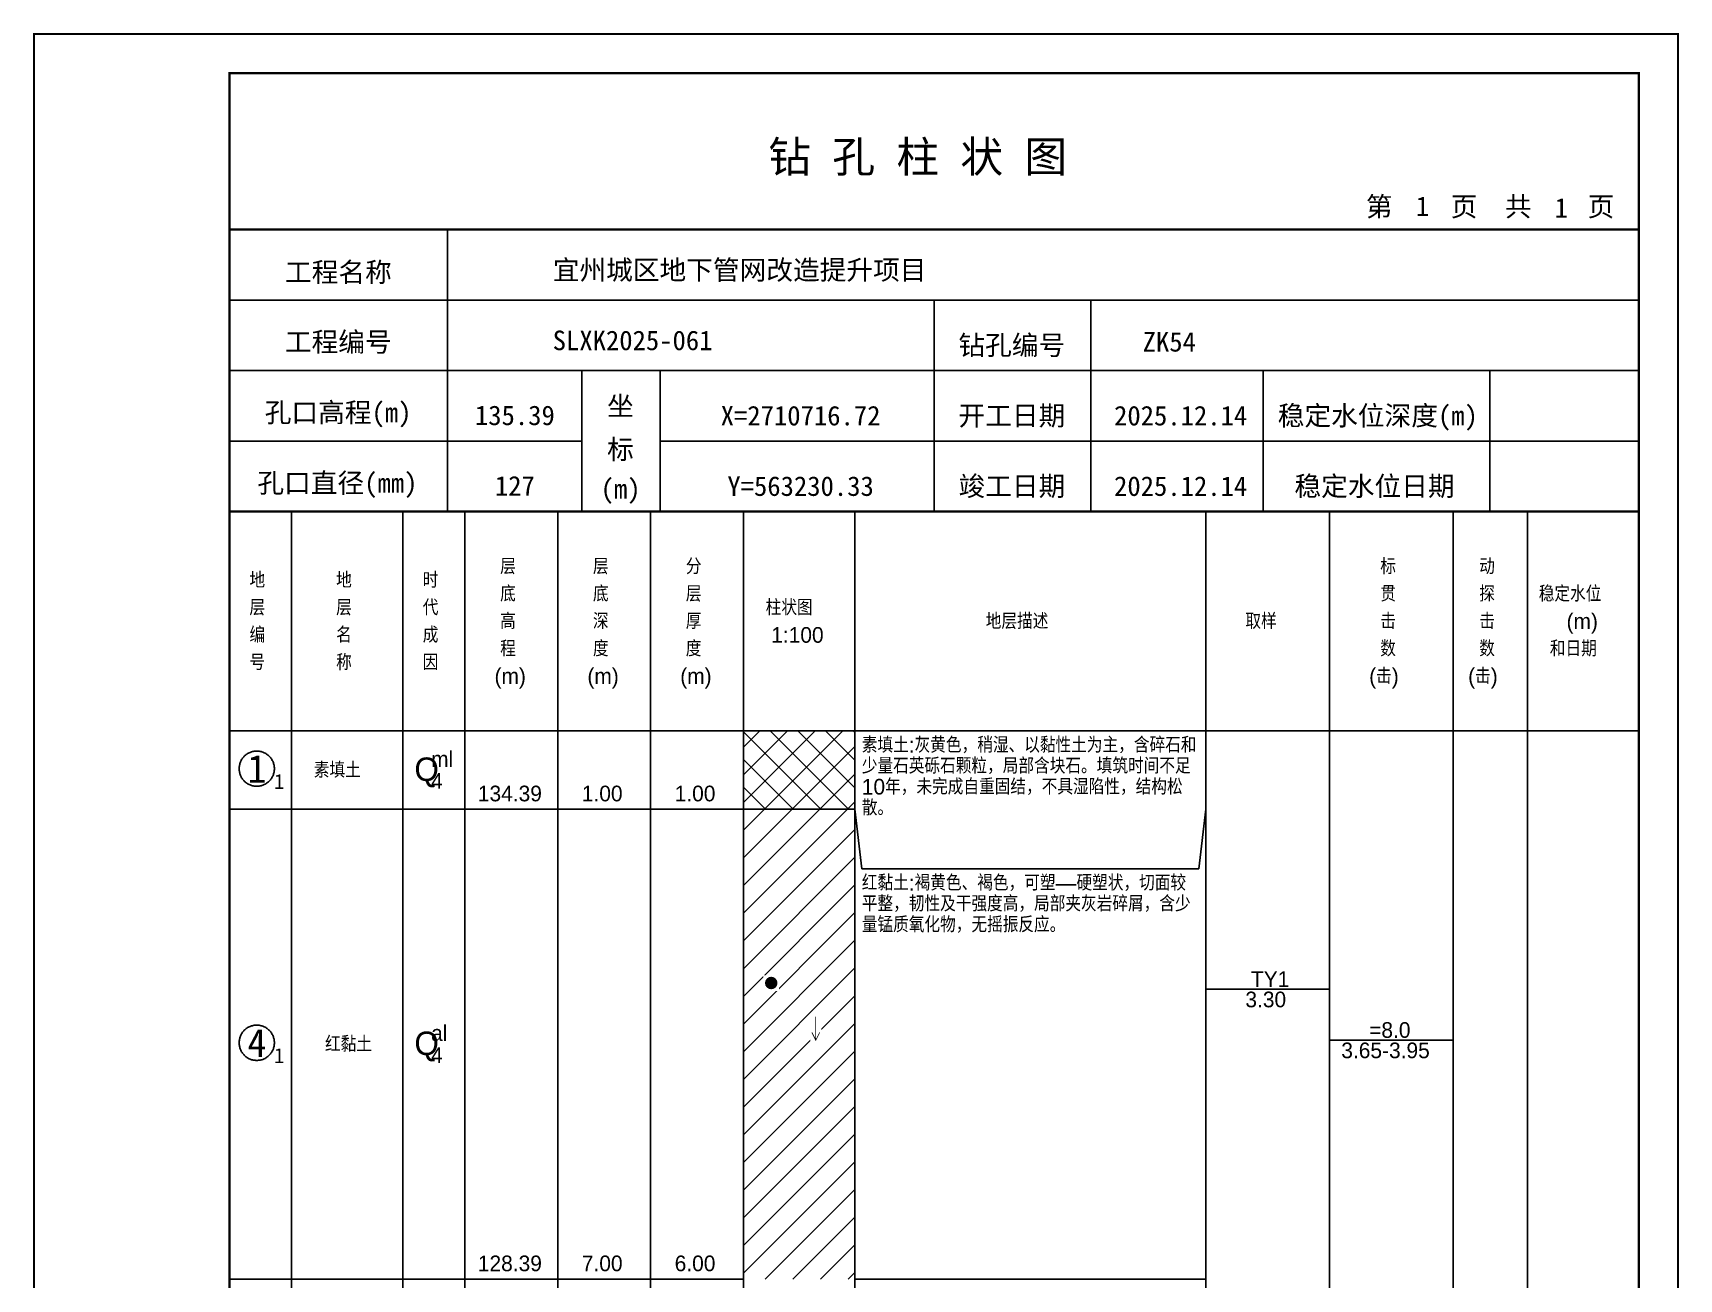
# Model space of a CAD drawing. Header units: millimetres. Extents: x 12489 to 89920, y 4630 to 4927.
# Drawn here: x 50109.3 to 50319.6, y 4767.7 to 4926.8 of the extents above; entities that cross this region are included whole.
import ezdxf
from ezdxf.enums import TextEntityAlignment as Align

# ---------------------------------------------------------------- set-up
doc = ezdxf.new("R2010")
doc.units = ezdxf.units.MM
doc.layers.add('GICAD_QUYANG', color=7, linetype='Continuous')
doc.layers.add('ZZT_TC', color=7, linetype='Continuous')
doc.styles.add('成果图图块', font='', dxfattribs={"height": 2.5})
doc.styles.add('成果图模板', font='')
doc.styles.add('成果图模板标题', font='simhei.ttf')
doc.styles.add('成果图表体', font='Comfont.shx', dxfattribs={"height": 2, "bigfont": 'Hztxt12a.shx'})
doc.styles.get('成果图图块').set_extended_font_data('FangSong_GB2312')
doc.styles.get('成果图模板').set_extended_font_data('FangSong_GB2312')

# ---------------------------------------------------------------- blocks, each defined once
blk = doc.blocks.new('DCBH-1-1-1321', base_point=(0.3, -0.11))
at = {"layer": 'ZZT_TC', "color": 7}
blk.add_polyline3d([(-0.19, 2.31, 0), (-0.3, 2.31, 0), (-0.41, 2.3, 0), (-0.52, 2.29, 0), (-0.63, 2.27, 0), (-0.73, 2.24, 0), (-0.84, 2.21, 0), (-0.95, 2.18, 0), (-1.05, 2.14, 0), (-1.15, 2.09, 0), (-1.25, 2.04, 0), (-1.35, 1.99, 0), (-1.44, 1.93, 0), (-1.53, 1.87, 0), (-1.62, 1.8, 0), (-1.7, 1.73, 0), (-1.78, 1.65, 0), (-1.86, 1.57, 0), (-1.93, 1.49, 0), (-2, 1.4, 0), (-2.06, 1.31, 0), (-2.12, 1.22, 0), (-2.17, 1.12, 0), (-2.22, 1.02, 0), (-2.27, 0.92, 0), (-2.31, 0.82, 0), (-2.34, 0.71, 0), (-2.37, 0.61, 0), (-2.4, 0.5, 0), (-2.41, 0.39, 0), (-2.43, 0.28, 0), (-2.44, 0.17, 0), (-2.44, 0.06, 0), (-2.44, -0.05, 0), (-2.43, -0.16, 0), (-2.41, -0.27, 0), (-2.4, -0.38, 0), (-2.37, -0.49, 0), (-2.34, -0.6, 0), (-2.31, -0.7, 0), (-2.27, -0.8, 0), (-2.22, -0.9, 0), (-2.17, -1, 0), (-2.12, -1.1, 0), (-2.06, -1.19, 0), (-2, -1.28, 0), (-1.93, -1.37, 0), (-1.86, -1.45, 0), (-1.78, -1.53, 0), (-1.7, -1.61, 0), (-1.62, -1.68, 0), (-1.53, -1.75, 0), (-1.44, -1.81, 0), (-1.35, -1.87, 0), (-1.25, -1.93, 0), (-1.15, -1.98, 0), (-1.05, -2.02, 0), (-0.95, -2.06, 0), (-0.84, -2.1, 0), (-0.73, -2.13, 0), (-0.63, -2.15, 0), (-0.52, -2.17, 0), (-0.41, -2.18, 0), (-0.3, -2.19, 0), (-0.19, -2.19, 0), (-0.08, -2.19, 0), (0.03, -2.18, 0), (0.14, -2.17, 0), (0.25, -2.15, 0), (0.36, -2.13, 0), (0.47, -2.1, 0), (0.57, -2.06, 0), (0.67, -2.02, 0), (0.77, -1.98, 0), (0.87, -1.93, 0), (0.97, -1.87, 0), (1.06, -1.81, 0), (1.15, -1.75, 0), (1.24, -1.68, 0), (1.32, -1.61, 0), (1.4, -1.53, 0), (1.48, -1.45, 0), (1.55, -1.37, 0), (1.62, -1.28, 0), (1.68, -1.19, 0), (1.74, -1.1, 0), (1.8, -1, 0), (1.85, -0.9, 0), (1.89, -0.8, 0), (1.93, -0.7, 0), (1.97, -0.6, 0), (2, -0.49, 0), (2.02, -0.38, 0), (2.04, -0.27, 0), (2.05, -0.16, 0), (2.06, -0.05, 0), (2.06, 0.06, 0), (2.06, 0.17, 0), (2.05, 0.28, 0), (2.04, 0.39, 0), (2.02, 0.5, 0), (2, 0.61, 0), (1.97, 0.71, 0), (1.93, 0.82, 0), (1.89, 0.92, 0), (1.85, 1.02, 0), (1.8, 1.12, 0), (1.74, 1.22, 0), (1.68, 1.31, 0), (1.62, 1.4, 0), (1.55, 1.49, 0), (1.48, 1.57, 0), (1.4, 1.65, 0), (1.32, 1.73, 0), (1.24, 1.8, 0), (1.15, 1.87, 0), (1.06, 1.93, 0), (0.97, 1.99, 0), (0.87, 2.04, 0), (0.77, 2.09, 0), (0.67, 2.14, 0), (0.57, 2.18, 0), (0.47, 2.21, 0), (0.36, 2.24, 0), (0.25, 2.27, 0), (0.14, 2.29, 0), (0.03, 2.3, 0), (-0.08, 2.31, 0), (-0.19, 2.31, 0)], dxfattribs=at)
at = {"style": '成果图图块'}
blk.add_text('1', height=3.57, dxfattribs=at).set_placement((-0.16, -1.74), align=Align.CENTER)
blk.add_text('1', height=1.91, dxfattribs=at).set_placement((2.03, -2.53))
blk = doc.blocks.new('DCBH-1-1-1322', base_point=(0.3, -0.11))
at = {"layer": 'ZZT_TC', "color": 7}
blk.add_polyline3d([(-0.19, 2.31, 0), (-0.3, 2.31, 0), (-0.41, 2.3, 0), (-0.52, 2.29, 0), (-0.63, 2.27, 0), (-0.73, 2.24, 0), (-0.84, 2.21, 0), (-0.95, 2.18, 0), (-1.05, 2.14, 0), (-1.15, 2.09, 0), (-1.25, 2.04, 0), (-1.35, 1.99, 0), (-1.44, 1.93, 0), (-1.53, 1.87, 0), (-1.62, 1.8, 0), (-1.7, 1.73, 0), (-1.78, 1.65, 0), (-1.86, 1.57, 0), (-1.93, 1.49, 0), (-2, 1.4, 0), (-2.06, 1.31, 0), (-2.12, 1.22, 0), (-2.17, 1.12, 0), (-2.22, 1.02, 0), (-2.27, 0.92, 0), (-2.31, 0.82, 0), (-2.34, 0.71, 0), (-2.37, 0.61, 0), (-2.4, 0.5, 0), (-2.41, 0.39, 0), (-2.43, 0.28, 0), (-2.44, 0.17, 0), (-2.44, 0.06, 0), (-2.44, -0.05, 0), (-2.43, -0.16, 0), (-2.41, -0.27, 0), (-2.4, -0.38, 0), (-2.37, -0.49, 0), (-2.34, -0.6, 0), (-2.31, -0.7, 0), (-2.27, -0.8, 0), (-2.22, -0.9, 0), (-2.17, -1, 0), (-2.12, -1.1, 0), (-2.06, -1.19, 0), (-2, -1.28, 0), (-1.93, -1.37, 0), (-1.86, -1.45, 0), (-1.78, -1.53, 0), (-1.7, -1.61, 0), (-1.62, -1.68, 0), (-1.53, -1.75, 0), (-1.44, -1.81, 0), (-1.35, -1.87, 0), (-1.25, -1.93, 0), (-1.15, -1.98, 0), (-1.05, -2.02, 0), (-0.95, -2.06, 0), (-0.84, -2.1, 0), (-0.73, -2.13, 0), (-0.63, -2.15, 0), (-0.52, -2.17, 0), (-0.41, -2.18, 0), (-0.3, -2.19, 0), (-0.19, -2.19, 0), (-0.08, -2.19, 0), (0.03, -2.18, 0), (0.14, -2.17, 0), (0.25, -2.15, 0), (0.36, -2.13, 0), (0.47, -2.1, 0), (0.57, -2.06, 0), (0.67, -2.02, 0), (0.77, -1.98, 0), (0.87, -1.93, 0), (0.97, -1.87, 0), (1.06, -1.81, 0), (1.15, -1.75, 0), (1.24, -1.68, 0), (1.32, -1.61, 0), (1.4, -1.53, 0), (1.48, -1.45, 0), (1.55, -1.37, 0), (1.62, -1.28, 0), (1.68, -1.19, 0), (1.74, -1.1, 0), (1.8, -1, 0), (1.85, -0.9, 0), (1.89, -0.8, 0), (1.93, -0.7, 0), (1.97, -0.6, 0), (2, -0.49, 0), (2.02, -0.38, 0), (2.04, -0.27, 0), (2.05, -0.16, 0), (2.06, -0.05, 0), (2.06, 0.06, 0), (2.06, 0.17, 0), (2.05, 0.28, 0), (2.04, 0.39, 0), (2.02, 0.5, 0), (2, 0.61, 0), (1.97, 0.71, 0), (1.93, 0.82, 0), (1.89, 0.92, 0), (1.85, 1.02, 0), (1.8, 1.12, 0), (1.74, 1.22, 0), (1.68, 1.31, 0), (1.62, 1.4, 0), (1.55, 1.49, 0), (1.48, 1.57, 0), (1.4, 1.65, 0), (1.32, 1.73, 0), (1.24, 1.8, 0), (1.15, 1.87, 0), (1.06, 1.93, 0), (0.97, 1.99, 0), (0.87, 2.04, 0), (0.77, 2.09, 0), (0.67, 2.14, 0), (0.57, 2.18, 0), (0.47, 2.21, 0), (0.36, 2.24, 0), (0.25, 2.27, 0), (0.14, 2.29, 0), (0.03, 2.3, 0), (-0.08, 2.31, 0), (-0.19, 2.31, 0)], dxfattribs=at)
at = {"style": '成果图图块'}
blk.add_text('4', height=3.57, dxfattribs=at).set_placement((-0.16, -1.74), align=Align.CENTER)
blk.add_text('1', height=1.91, dxfattribs=at).set_placement((2.03, -2.53))
blk = doc.blocks.new('gkqy1.dwg', base_point=(0.8, 0))
blk.add_wipeout([(-0.2, -0.2), (1.8, -0.2), (1.8, 1.8), (-0.2, 1.8)])
at = {"layer": 'GICAD_QUYANG'}
h = blk.add_hatch(color=7, dxfattribs=at)
edge = h.paths.add_edge_path()
edge.add_arc((0.8, 0.8), 0.8, 0, 360)
blk = doc.blocks.new('zztSLbg.dwg', base_point=(0.5, 0))
blk.add_wipeout([(-0.2, -0.2), (1.2, -0.2), (1.2, 3.2), (-0.2, 3.2)])
at = {"color": 7, "const_width": 0.1}
for points in [[(0.5, 3), (0.5, 0)], [(0, 1), (0.5, 0), (1, 1)]]:
    blk.add_lwpolyline(points, dxfattribs=at)
blk = doc.blocks.new('钻孔柱状图路桥昇龙制图梁世成校核莫家里.dwg172', base_point=(25, 236))
for p, q in [((52.82, 236), (52.82, 272)), ((25, 263), (205, 263)), ((115, 236), (115, 263)), ((135, 236), (135, 263)), ((25, 254), (205, 254)), ((70, 236), (70, 254)), ((80, 236), (80, 254)), ((157, 236), (157, 254)), ((185.95, 236), (185.95, 254)), ((25, 245), (70, 245)), ((80, 245), (205, 245))]:
    blk.add_line(p, q)
for points, const_width in [([(0, 0), (210, 0), (210, 297), (0, 297)], 0.25), ([(25, 5), (205, 5), (205, 292), (25, 292)], 0.3)]:
    blk.add_lwpolyline(points, close=True, dxfattribs=dict(const_width=const_width))
at = {"const_width": 0.3}
for points in [[(25, 272), (205, 272)], [(25, 236), (205, 236)]]:
    blk.add_lwpolyline(points, dxfattribs=at)
for s, height, style, p in [('钻 孔 柱 状 图', 4, '成果图模板标题', (93.8, 279.31)), ('第', 2.5, '成果图模板', (170.12, 273.7)), ('页', 2.5, '成果图模板', (180.96, 273.7)), ('共', 2.5, '成果图模板', (187.88, 273.7)), ('页', 2.5, '成果图模板', (198.44, 273.7)), ('工程名称', 2.5, '成果图模板', (32.07, 265.32)), ('宜州城区地下管网改造提升项目', 2.5, '成果图模板', (66.26, 265.61)), ('工程编号', 2.5, '成果图模板', (32.05, 256.41)), ('SLXK2025-061', 2.5, '成果图模板', (66.26, 256.61)), ('钻孔编号', 2.5, '成果图模板', (118.08, 256)), ('ZK54', 2.5, '成果图模板', (141.61, 256.43)), ('孔口高程(m)', 2.5, '成果图模板', (29.48, 247.41)), ('坐', 2.5, '成果图模板', (73.21, 248.24)), ('开工日期', 2.5, '成果图模板', (118.08, 247)), ('稳定水位深度(m)', 2.5, '成果图模板', (158.86, 247)), ('标', 2.5, '成果图模板', (73.21, 242.7)), ('孔口直径(mm)', 2.5, '成果图模板', (28.54, 238.41)), ('(m) ', 2.5, '成果图模板', (72.38, 237.65)), ('竣工日期', 2.5, '成果图模板', (118.08, 238)), ('稳定水位日期', 2.5, '成果图模板', (160.99, 238))]:
    blk.add_text(s, height=height, dxfattribs=dict(style=style)).set_placement(p)
at = {"style": '成果图模板'}
for s, p in [('1', (177.35, 273.74)), ('1', (195.08, 273.53)), ('135.39', (61.43, 247.04)), ('X=2710716.72', (97.92, 247)), ('2025.12.14', (146.46, 247)), ('127', (61.43, 238.04)), ('Y=563230.33', (97.92, 238)), ('2025.12.14', (146.46, 238))]:
    blk.add_text(s, height=2.5, dxfattribs=at).set_placement(p, align=Align.CENTER)

msp = doc.modelspace()

# ---------------------------------------------------------------- hatches: boundary and pattern name
at = {"linetype": 'Continuous'}
h = msp.add_hatch(dxfattribs=at)
h.set_pattern_fill('GKSTT', scale=0.5, style=0, pattern_type=2)
h.set_pattern_definition([(45, (0, 0), (-1.76776695, 1.76776695), []), (135, (0, 0), (-1.76776695, -1.76776695), [])])
h.paths.add_polyline_path([(50200.06, 4827.71), (50214.29, 4827.71), (50214.29, 4837.71), (50200.06, 4837.71)])
h = msp.add_hatch(dxfattribs=at)
h.set_pattern_fill('GKNXT', scale=0.5, style=0, pattern_type=2)
h.set_pattern_definition([(45, (0, 0), (-1.76776695, 1.76776695), [])])
h.paths.add_polyline_path([(50200.06, 4767.71), (50214.29, 4767.71), (50214.29, 4827.71), (50200.06, 4827.71)])

# ---------------------------------------------------------------- linework, layer by layer
at = {"color": 0}
for p, q in [((50134.45, 4837.71), (50142.35, 4837.71)), ((50134.45, 4827.71), (50134.45, 4837.71)), ((50142.35, 4827.71), (50142.35, 4837.71)), ((50134.45, 4827.71), (50142.35, 4827.71)), ((50134.45, 4827.71), (50142.35, 4827.71)), ((50134.45, 4767.71), (50134.45, 4827.71)), ((50142.35, 4767.71), (50142.35, 4827.71)), ((50134.45, 4767.71), (50142.35, 4767.71))]:
    msp.add_line(p, q, dxfattribs=at)
for points in [[(50134.45, 4865.71), (50142.35, 4865.71)], [(50134.45, 4837.71), (50134.45, 4865.71)], [(50142.35, 4837.71), (50142.35, 4865.71)], [(50142.35, 4865.71), (50156.58, 4865.71)], [(50142.35, 4837.71), (50142.35, 4865.71)], [(50156.58, 4837.71), (50156.58, 4865.71)], [(50156.58, 4865.71), (50164.49, 4865.71)], [(50156.58, 4837.71), (50156.58, 4865.71)], [(50164.49, 4837.71), (50164.49, 4865.71)], [(50164.49, 4865.71), (50176.35, 4865.71)], [(50164.49, 4837.71), (50164.49, 4865.71)], [(50176.35, 4837.71), (50176.35, 4865.71)], [(50176.35, 4865.71), (50188.2, 4865.71)], [(50176.35, 4837.71), (50176.35, 4865.71)], [(50188.2, 4837.71), (50188.2, 4865.71)], [(50188.2, 4865.71), (50200.06, 4865.71)], [(50188.2, 4837.71), (50188.2, 4865.71)], [(50200.06, 4837.71), (50200.06, 4865.71)], [(50200.06, 4865.71), (50214.29, 4865.71)], [(50200.06, 4837.71), (50200.06, 4865.71)], [(50214.29, 4837.71), (50214.29, 4865.71)], [(50214.29, 4865.71), (50259.11, 4865.71)], [(50214.29, 4837.71), (50214.29, 4865.71)], [(50259.11, 4837.71), (50259.11, 4865.71)], [(50259.11, 4865.71), (50274.92, 4865.71)], [(50259.11, 4837.71), (50259.11, 4865.71)], [(50274.92, 4837.71), (50274.92, 4865.71)], [(50274.92, 4865.71), (50290.73, 4865.71)], [(50274.92, 4837.71), (50274.92, 4865.71)], [(50290.73, 4837.71), (50290.73, 4865.71)], [(50290.73, 4865.71), (50300.22, 4865.71)], [(50290.73, 4837.71), (50290.73, 4865.71)], [(50300.22, 4837.71), (50300.22, 4865.71)], [(50300.22, 4865.71), (50314.45, 4865.71)], [(50300.22, 4837.71), (50300.22, 4865.71)], [(50314.45, 4837.71), (50314.45, 4865.71)], [(50134.45, 4837.71), (50142.35, 4837.71)], [(50134.45, 4643.71), (50134.45, 4837.71)], [(50134.45, 4837.71), (50142.35, 4837.71)], [(50142.35, 4643.71), (50142.35, 4837.71)], [(50142.35, 4837.71), (50156.58, 4837.71)], [(50142.35, 4643.71), (50142.35, 4837.71)], [(50142.35, 4837.71), (50156.58, 4837.71)], [(50142.35, 4837.71), (50156.58, 4837.71)], [(50142.35, 4827.71), (50142.35, 4837.71)], [(50156.58, 4643.71), (50156.58, 4837.71)], [(50156.58, 4827.71), (50156.58, 4837.71)], [(50156.58, 4837.71), (50164.49, 4837.71)], [(50156.58, 4643.71), (50156.58, 4837.71)], [(50156.58, 4837.71), (50164.49, 4837.71)], [(50156.58, 4837.71), (50164.49, 4837.71)], [(50156.58, 4827.71), (50156.58, 4837.71)], [(50164.49, 4643.71), (50164.49, 4837.71)], [(50164.49, 4827.71), (50164.49, 4837.71)], [(50164.49, 4837.71), (50176.35, 4837.71)], [(50164.49, 4643.71), (50164.49, 4837.71)], [(50164.49, 4837.71), (50176.35, 4837.71)], [(50164.49, 4837.71), (50176.35, 4837.71)], [(50164.49, 4827.71), (50164.49, 4837.71)], [(50176.35, 4643.71), (50176.35, 4837.71)], [(50176.35, 4827.71), (50176.35, 4837.71)], [(50176.35, 4837.71), (50188.2, 4837.71)], [(50176.35, 4643.71), (50176.35, 4837.71)], [(50176.35, 4837.71), (50188.2, 4837.71)], [(50176.35, 4837.71), (50188.2, 4837.71)], [(50176.35, 4827.71), (50176.35, 4837.71)], [(50188.2, 4643.71), (50188.2, 4837.71)], [(50188.2, 4827.71), (50188.2, 4837.71)], [(50188.2, 4837.71), (50200.06, 4837.71)], [(50188.2, 4643.71), (50188.2, 4837.71)], [(50188.2, 4837.71), (50200.06, 4837.71)], [(50188.2, 4837.71), (50200.06, 4837.71)], [(50188.2, 4827.71), (50188.2, 4837.71)], [(50200.06, 4643.71), (50200.06, 4837.71)], [(50200.06, 4827.71), (50200.06, 4837.71)], [(50200.06, 4837.71), (50214.29, 4837.71)], [(50200.06, 4643.71), (50200.06, 4837.71)], [(50200.06, 4837.71), (50214.29, 4837.71)], [(50214.29, 4643.71), (50214.29, 4837.71)], [(50214.29, 4837.71), (50259.11, 4837.71)], [(50214.29, 4643.71), (50214.29, 4837.71)], [(50214.29, 4837.71), (50259.11, 4837.71)], [(50214.29, 4827.71), (50214.29, 4837.71)], [(50259.11, 4643.71), (50259.11, 4837.71)], [(50259.11, 4827.71), (50259.11, 4837.71)], [(50259.11, 4837.71), (50274.92, 4837.71)], [(50259.11, 4643.71), (50259.11, 4837.71)], [(50259.11, 4837.71), (50274.92, 4837.71)], [(50274.92, 4643.71), (50274.92, 4837.71)], [(50274.92, 4837.71), (50290.73, 4837.71)], [(50274.92, 4643.71), (50274.92, 4837.71)], [(50274.92, 4837.71), (50290.73, 4837.71)], [(50290.73, 4643.71), (50290.73, 4837.71)], [(50290.73, 4837.71), (50300.22, 4837.71)], [(50290.73, 4643.71), (50290.73, 4837.71)], [(50290.73, 4837.71), (50300.22, 4837.71)], [(50300.22, 4643.71), (50300.22, 4837.71)], [(50300.22, 4837.71), (50314.45, 4837.71)], [(50300.22, 4643.71), (50300.22, 4837.71)], [(50300.22, 4837.71), (50314.45, 4837.71)], [(50314.45, 4643.71), (50314.45, 4837.71)], [(50142.35, 4827.71), (50156.58, 4827.71)], [(50142.35, 4827.71), (50156.58, 4827.71)], [(50142.35, 4767.71), (50142.35, 4827.71)], [(50156.58, 4767.71), (50156.58, 4827.71)], [(50156.58, 4827.71), (50164.49, 4827.71)], [(50156.58, 4827.71), (50164.49, 4827.71)], [(50156.58, 4767.71), (50156.58, 4827.71)], [(50164.49, 4767.71), (50164.49, 4827.71)], [(50164.49, 4827.71), (50176.35, 4827.71)], [(50164.49, 4827.71), (50176.35, 4827.71)], [(50164.49, 4767.71), (50164.49, 4827.71)], [(50176.35, 4767.71), (50176.35, 4827.71)], [(50176.35, 4827.71), (50188.2, 4827.71)], [(50176.35, 4827.71), (50188.2, 4827.71)], [(50176.35, 4767.71), (50176.35, 4827.71)], [(50188.2, 4767.71), (50188.2, 4827.71)], [(50188.2, 4827.71), (50200.06, 4827.71)], [(50188.2, 4827.71), (50200.06, 4827.71)], [(50188.2, 4767.71), (50188.2, 4827.71)], [(50200.06, 4767.71), (50200.06, 4827.71)], [(50214.29, 4827.71), (50215.19, 4820.11)], [(50214.29, 4767.71), (50214.29, 4827.71)], [(50258.22, 4820.11), (50259.11, 4827.71)], [(50259.11, 4767.71), (50259.11, 4827.71)], [(50215.19, 4820.11), (50258.22, 4820.11)], [(50259.11, 4804.71), (50274.92, 4804.71)], [(50274.92, 4798.21), (50290.73, 4798.21)], [(50142.35, 4767.71), (50156.58, 4767.71)], [(50156.58, 4767.71), (50164.49, 4767.71)], [(50164.49, 4767.71), (50176.35, 4767.71)], [(50176.35, 4767.71), (50188.2, 4767.71)], [(50188.2, 4767.71), (50200.06, 4767.71)], [(50214.29, 4767.71), (50259.11, 4767.71)]]:
    msp.add_lwpolyline(points, dxfattribs=at)
at = {"color": 7, "flags": 128}
msp.add_lwpolyline([(50200.06, 4827.71), (50214.29, 4827.71)], dxfattribs=at)

# ---------------------------------------------------------------- block references
for name, p in [('DCBH-1-1-1321', (50138.4, 4832.71)), ('DCBH-1-1-1322', (50138.4, 4797.71))]:
    msp.add_blockref(name, p)

# ---------------------------------------------------------------- texts
at = {"color": 0, "style": '成果图表体'}
for s, height, p in [('层', 2, (50169, 4857.71)), ('层', 2, (50180.85, 4857.71)), ('分', 2, (50192.71, 4857.71)), ('标', 2, (50281.41, 4857.71)), ('动', 2, (50294.05, 4857.71)), ('地', 2, (50136.98, 4855.96)), ('地', 2, (50148.05, 4855.96)), ('时', 2, (50159.11, 4855.96)), ('底', 2, (50169, 4854.21)), ('底', 2, (50180.85, 4854.21)), ('层', 2, (50192.71, 4854.21)), ('贯', 2, (50281.41, 4854.21)), ('探', 2, (50294.05, 4854.21)), ('稳定水位', 2, (50301.65, 4854.21)), ('层', 2, (50136.98, 4852.46)), ('层', 2, (50148.05, 4852.46)), ('代', 2, (50159.11, 4852.46)), ('高', 2, (50169, 4850.71)), ('深', 2, (50180.85, 4850.71)), ('厚', 2, (50192.71, 4850.71)), ('柱状图', 2, (50202.91, 4852.46)), ('地层描述', 2, (50231.02, 4850.71)), ('取样', 2, (50264.18, 4850.71)), ('击', 2, (50281.41, 4850.71)), ('击', 2, (50294.05, 4850.71)), ('(m)', 2, (50305.2, 4850.71)), ('编', 2, (50136.98, 4848.96)), ('名', 2, (50148.05, 4848.96)), ('成', 2, (50159.11, 4848.96)), ('1:100', 2, (50203.62, 4848.96)), ('程', 2, (50169, 4847.21)), ('度', 2, (50180.85, 4847.21)), ('度', 2, (50192.71, 4847.21)), ('数', 2, (50281.41, 4847.21)), ('数', 2, (50294.05, 4847.21)), ('和日期', 2, (50303.07, 4847.21)), ('号', 2, (50136.98, 4845.46)), ('称', 2, (50148.05, 4845.46)), ('因', 2, (50159.11, 4845.46)), ('(m)', 2, (50168.28, 4843.71)), ('(m)', 2, (50180.14, 4843.71)), ('(m)', 2, (50192, 4843.71)), ('(击)', 2, (50279.99, 4843.71)), ('(击)', 2, (50292.63, 4843.71)), ('素填土', 2, (50145.2, 4831.71)), ('Q', 3, (50158.05, 4831.31)), ('ml', 2, (50160.18, 4833.11)), ('4', 2, (50160.18, 4830.31)), ('134.39', 2, (50166.15, 4828.71)), ('1.00', 2, (50179.43, 4828.71)), ('1.00', 2, (50191.29, 4828.71)), ('TY1', 2, (50264.89, 4805.01)), ('3.30', 2, (50264.18, 4802.41)), ('al', 2, (50160.18, 4798.11)), ('=8.0', 2, (50279.99, 4798.51)), ('红黏土', 2, (50146.63, 4796.71)), ('Q', 3, (50158.05, 4796.31)), ('3.65-3.95', 2, (50276.43, 4795.91)), ('4', 2, (50160.18, 4795.31)), ('128.39', 2, (50166.15, 4768.71)), ('7.00', 2, (50179.43, 4768.71)), ('6.00', 2, (50191.29, 4768.71))]:
    msp.add_text(s, height=height, dxfattribs=at).set_placement(p)
at = {"color": 0, "char_height": 2, "width": 43.0292, "attachment_point": 1, "line_spacing_factor": 0.8, "style": '成果图表体'}
for s, insert in [('素填土:灰黄色，稍湿、以黏性土为主，含碎石和少量石英砾石颗粒，局部含块石。填筑时间不足10年，未完成自重固结，不具湿陷性，结构松散。', (50215.19, 4836.91)), ('红黏土:褐黄色、褐色，可塑—硬塑状，切面较平整，韧性及干强度高，局部夹灰岩碎屑，含少量锰质氧化物，无摇振反应。', (50215.19, 4819.31))]:
    msp.add_mtext(s, dxfattribs=dict(at, insert=insert))

# ---------------------------------------------------------------- next in the draw order: block references
for name, p in [('gkqy1.dwg', (50203.62, 4804.71)), ('zztSLbg.dwg', (50209.31, 4798.21))]:
    msp.add_blockref(name, p)

# ---------------------------------------------------------------- next in the draw order: block references
msp.add_blockref('钻孔柱状图路桥昇龙制图梁世成校核莫家里.dwg172', (50134.45, 4865.71))

doc.saveas('drawing.dxf')
